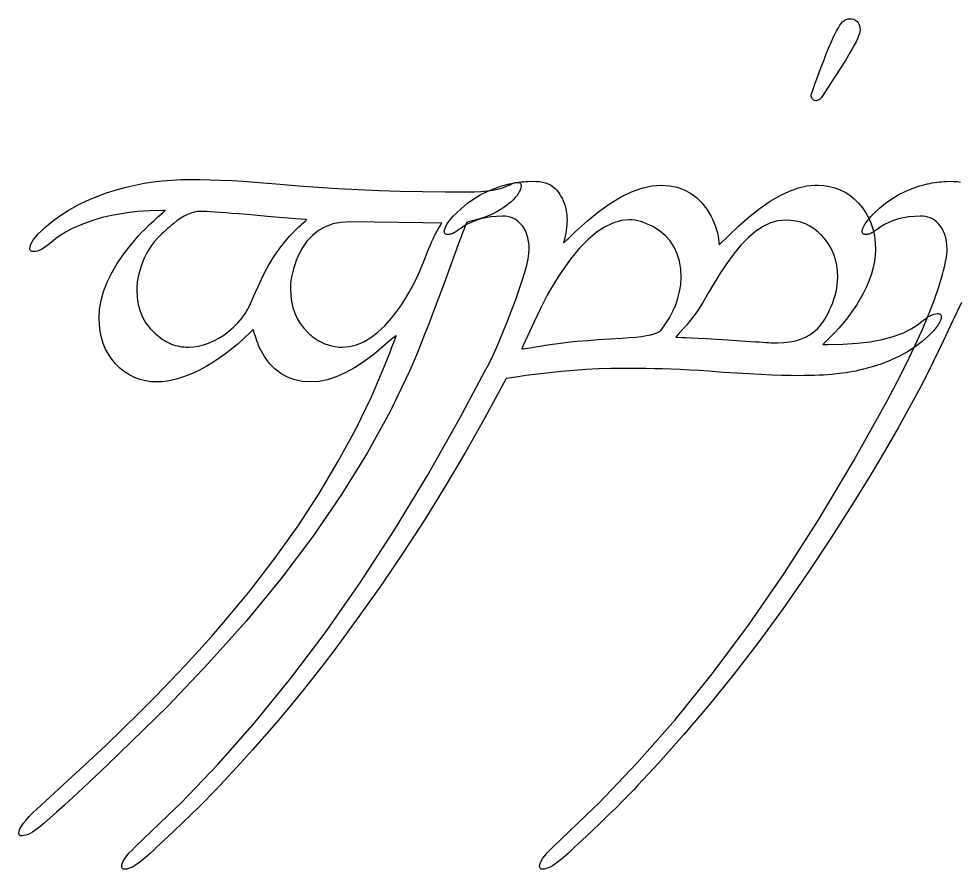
# Model space of a CAD drawing. Extents: x -35 to 35, y -2.4 to 2.4.
# Drawn here: x -9.947 to -5.605, y -2.443 to 1.486 of the extents above; entities that cross this region are included whole.
import ezdxf

# ---------------------------------------------------------------- set-up
doc = ezdxf.new("R2010")
doc.units = 0
doc.layers.add('INSCRIPTION', color=7, linetype='CONTINUOUS')

msp = doc.modelspace()

# ---------------------------------------------------------------- linework, layer by layer
at = {"layer": 'INSCRIPTION'}
for points in [[(-6.2634, 1.1071), (-6.2679, 1.1086), (-6.2718, 1.1107), (-6.2753, 1.1132), (-6.2782, 1.1164), (-6.2806, 1.12), (-6.2824, 1.1242), (-6.2837, 1.129), (-6.2845, 1.1342), (-6.2749, 1.1616), (-6.2651, 1.1888), (-6.2553, 1.216), (-6.2453, 1.2431), (-6.2351, 1.27), (-6.2249, 1.2969), (-6.2145, 1.3237), (-6.204, 1.3504), (-6.1938, 1.3743), (-6.1841, 1.3957), (-6.175, 1.4147), (-6.1666, 1.4311), (-6.1587, 1.4451), (-6.1514, 1.4566), (-6.1448, 1.4656), (-6.1387, 1.4721), (-6.1348, 1.4754), (-6.1309, 1.4782), (-6.1268, 1.4807), (-6.1226, 1.4826), (-6.1183, 1.4842), (-6.1138, 1.4853), (-6.1092, 1.4859), (-6.1045, 1.4862), (-6.0966, 1.4856), (-6.0893, 1.4841), (-6.0829, 1.4816), (-6.0771, 1.4781), (-6.072, 1.4736), (-6.0677, 1.4681), (-6.0641, 1.4615), (-6.0613, 1.454), (-6.0605, 1.4517), (-6.0599, 1.4494), (-6.0594, 1.447), (-6.059, 1.4447), (-6.0587, 1.4423), (-6.0584, 1.4398), (-6.0583, 1.4374), (-6.0582, 1.4349), (-6.059, 1.427), (-6.0612, 1.4177), (-6.0649, 1.4067), (-6.07, 1.3941), (-6.0767, 1.38), (-6.0848, 1.3644), (-6.0944, 1.3471), (-6.1055, 1.3283), (-6.1256, 1.2941), (-6.195, 1.1875), (-6.2332, 1.1272), (-6.237, 1.1225), (-6.2407, 1.1184), (-6.2445, 1.1149), (-6.2483, 1.1121), (-6.252, 1.1099), (-6.2558, 1.1083), (-6.2596, 1.1074), (-6.2634, 1.1071)], [(-9.8953, 0.4253), (-9.8942, 0.4343), (-9.8909, 0.4442), (-9.8855, 0.4549), (-9.8779, 0.4666), (-9.8682, 0.4791), (-9.8563, 0.4925), (-9.8422, 0.5067), (-9.8259, 0.5219), (-9.7925, 0.5499), (-9.7566, 0.5762), (-9.7183, 0.6008), (-9.6776, 0.6237), (-9.6344, 0.6448), (-9.5887, 0.6642), (-9.5406, 0.6819), (-9.4901, 0.6978), (-9.4498, 0.7087), (-9.4091, 0.7181), (-9.3677, 0.726), (-9.3259, 0.7325), (-9.2835, 0.7376), (-9.2406, 0.7412), (-9.1972, 0.7434), (-9.1532, 0.7441), (-9.1085, 0.7437), (-9.0617, 0.7427), (-9.0129, 0.741), (-8.9622, 0.7386), (-8.9094, 0.7354), (-8.8546, 0.7316), (-8.7978, 0.7271), (-8.7389, 0.722), (-8.6527, 0.7144), (-8.5638, 0.7077), (-8.4723, 0.7019), (-8.3782, 0.6971), (-8.2815, 0.6931), (-8.1822, 0.6901), (-8.0803, 0.688), (-7.9758, 0.6868), (-7.9632, 0.6868), (-7.9505, 0.6868), (-7.9378, 0.6868), (-7.925, 0.6868), (-7.9121, 0.6868), (-7.8992, 0.6868), (-7.8862, 0.6868), (-7.8732, 0.6868), (-7.8405, 0.6873), (-7.8102, 0.6887), (-7.7824, 0.6912), (-7.7571, 0.6946), (-7.7341, 0.6989), (-7.7137, 0.7043), (-7.6957, 0.7106), (-7.6801, 0.7179), (-7.6747, 0.7208), (-7.6694, 0.7232), (-7.6644, 0.7253), (-7.6595, 0.727), (-7.6548, 0.7283), (-7.6503, 0.7293), (-7.646, 0.7298), (-7.6419, 0.73), (-7.6379, 0.7298), (-7.6344, 0.7291), (-7.6315, 0.7279), (-7.6291, 0.7262), (-7.6272, 0.7241), (-7.6259, 0.7215), (-7.6251, 0.7185), (-7.6248, 0.7149), (-7.6256, 0.7067), (-7.6278, 0.6981), (-7.6316, 0.6892), (-7.6369, 0.68), (-7.6437, 0.6704), (-7.652, 0.6604), (-7.6618, 0.6501), (-7.6731, 0.6395), (-7.693, 0.6231), (-7.7144, 0.6081), (-7.7373, 0.5944), (-7.7618, 0.5822), (-7.7879, 0.5713), (-7.8154, 0.5618), (-7.8445, 0.5537), (-7.8752, 0.547), (-7.8764, 0.545), (-7.8785, 0.5404), (-7.8814, 0.5333), (-7.8853, 0.5236), (-7.89, 0.5114), (-7.8956, 0.4967), (-7.902, 0.4794), (-7.9094, 0.4595), (-7.9828, 0.2604), (-8.0066, 0.1959), (-8.0292, 0.1356), (-8.0506, 0.0794), (-8.0708, 0.0274), (-8.0898, -0.0204), (-8.1076, -0.064), (-8.1242, -0.1035), (-8.1397, -0.1388), (-8.2308, -0.3291), (-8.3359, -0.5204), (-8.4548, -0.7127), (-8.5876, -0.906), (-8.7343, -1.1003), (-8.8949, -1.2956), (-9.0694, -1.4919), (-9.2578, -1.6893), (-9.5383, -1.9628), (-9.5953, -2.0165), (-9.6472, -2.0651), (-9.6939, -2.1085), (-9.7354, -2.1468), (-9.7718, -2.1799), (-9.803, -2.2079), (-9.8291, -2.2307), (-9.85, -2.2483), (-9.8616, -2.2573), (-9.8728, -2.2652), (-9.8836, -2.272), (-9.894, -2.2777), (-9.904, -2.2823), (-9.9136, -2.2859), (-9.9227, -2.2883), (-9.9315, -2.2896), (-9.935, -2.2894), (-9.9381, -2.2887), (-9.9407, -2.2877), (-9.9428, -2.2863), (-9.9444, -2.2845), (-9.9456, -2.2822), (-9.9463, -2.2796), (-9.9466, -2.2765), (-9.9452, -2.267), (-9.9412, -2.2563), (-9.9345, -2.2443), (-9.9252, -2.231), (-9.9132, -2.2164), (-9.8985, -2.2005), (-9.8811, -2.1833), (-9.8611, -2.1649), (-9.5444, -1.8713), (-9.4641, -1.7937), (-9.3873, -1.718), (-9.3139, -1.6442), (-9.244, -1.5721), (-9.1774, -1.5019), (-9.1143, -1.4335), (-9.0546, -1.3669), (-8.9984, -1.3021), (-8.8759, -1.1538), (-8.7618, -1.0052), (-8.656, -0.8565), (-8.5587, -0.7076), (-8.4698, -0.5586), (-8.3892, -0.4094), (-8.317, -0.2601), (-8.2533, -0.1106), (-8.2413, -0.0802), (-8.2308, -0.0537), (-8.222, -0.0311), (-8.2148, -0.0126), (-8.2092, 0.002), (-8.2052, 0.0127), (-8.2028, 0.0194), (-8.202, 0.0221), (-8.2035, 0.0214), (-8.2066, 0.0192), (-8.2112, 0.0156), (-8.2173, 0.0106), (-8.225, 0.0041), (-8.2342, -0.0039), (-8.245, -0.0133), (-8.2573, -0.0241), (-8.3044, -0.0635), (-8.3501, -0.0976), (-8.3945, -0.1265), (-8.4375, -0.1501), (-8.4792, -0.1684), (-8.5195, -0.1816), (-8.5585, -0.1894), (-8.5962, -0.1921), (-8.635, -0.1896), (-8.6712, -0.1824), (-8.7047, -0.1704), (-8.7354, -0.1536), (-8.7635, -0.132), (-8.7888, -0.1055), (-8.8115, -0.0743), (-8.8314, -0.0382), (-8.835, -0.0307), (-8.8387, -0.0221), (-8.8424, -0.0126), (-8.8463, -0.002), (-8.8502, 0.0096), (-8.8543, 0.0221), (-8.8584, 0.0357), (-8.8626, 0.0503), (-8.8777, 0.0362), (-8.9051, 0.0097), (-8.9331, -0.0153), (-8.9616, -0.039), (-8.9906, -0.0613), (-9.0201, -0.0823), (-9.0502, -0.1018), (-9.0808, -0.12), (-9.112, -0.1368), (-9.1383, -0.1497), (-9.1641, -0.1609), (-9.1892, -0.1705), (-9.2138, -0.1782), (-9.2378, -0.1843), (-9.2611, -0.1886), (-9.2839, -0.1912), (-9.3061, -0.1921), (-9.3341, -0.1907), (-9.3611, -0.1868), (-9.3869, -0.1803), (-9.4116, -0.1712), (-9.4352, -0.1595), (-9.4576, -0.1451), (-9.4789, -0.1282), (-9.4991, -0.1086), (-9.517, -0.087), (-9.5325, -0.0641), (-9.5457, -0.0398), (-9.5564, -0.0141), (-9.5648, 0.013), (-9.5708, 0.0415), (-9.5743, 0.0713), (-9.5755, 0.1026), (-9.5732, 0.1433), (-9.5662, 0.1847), (-9.5545, 0.2267), (-9.5381, 0.2692), (-9.517, 0.3124), (-9.4913, 0.3561), (-9.4608, 0.4005), (-9.4257, 0.4454), (-9.4103, 0.4635), (-9.3942, 0.4815), (-9.3773, 0.4995), (-9.3598, 0.5173), (-9.3417, 0.5352), (-9.3228, 0.5529), (-9.3032, 0.5706), (-9.2829, 0.5882), (-9.2803, 0.5908), (-9.278, 0.5931), (-9.2759, 0.595), (-9.2741, 0.5965), (-9.2726, 0.5977), (-9.2714, 0.5986), (-9.2705, 0.5991), (-9.2699, 0.5993), (-9.27, 0.5995), (-9.2704, 0.5997), (-9.271, 0.5999), (-9.2719, 0.6), (-9.273, 0.6002), (-9.2744, 0.6002), (-9.276, 0.6003), (-9.2779, 0.6003), (-9.3397, 0.599), (-9.3989, 0.5951), (-9.4554, 0.5886), (-9.5094, 0.5794), (-9.5608, 0.5677), (-9.6095, 0.5533), (-9.6557, 0.5364), (-9.6992, 0.5168), (-9.7133, 0.5097), (-9.7269, 0.5022), (-9.7401, 0.4944), (-9.7528, 0.4864), (-9.765, 0.4781), (-9.7767, 0.4695), (-9.788, 0.4606), (-9.7988, 0.4515), (-9.8103, 0.4418), (-9.8214, 0.4334), (-9.8321, 0.4264), (-9.8422, 0.4206), (-9.8519, 0.416), (-9.8612, 0.4128), (-9.8699, 0.4109), (-9.8782, 0.4103), (-9.8822, 0.4105), (-9.8857, 0.4112), (-9.8886, 0.4124), (-9.891, 0.414), (-9.8929, 0.4161), (-9.8942, 0.4187), (-9.895, 0.4218), (-9.8953, 0.4253)], [(-7.9798, 0.5028), (-7.9789, 0.5105), (-7.9764, 0.519), (-7.9721, 0.5283), (-7.9662, 0.5385), (-7.9586, 0.5494), (-7.9492, 0.5612), (-7.9382, 0.5738), (-7.9255, 0.5872), (-7.8996, 0.6118), (-7.8723, 0.6342), (-7.8436, 0.6544), (-7.8134, 0.6724), (-7.7817, 0.6883), (-7.7486, 0.702), (-7.7141, 0.7136), (-7.6781, 0.723), (-7.6675, 0.7254), (-7.6569, 0.7275), (-7.6462, 0.7294), (-7.6354, 0.731), (-7.6245, 0.7324), (-7.6136, 0.7335), (-7.6027, 0.7344), (-7.5916, 0.735), (-7.5732, 0.7356), (-7.556, 0.7351), (-7.5401, 0.7337), (-7.5255, 0.7313), (-7.5122, 0.7279), (-7.5002, 0.7235), (-7.4895, 0.7182), (-7.48, 0.7119), (-7.4738, 0.7071), (-7.4678, 0.7017), (-7.462, 0.6956), (-7.4564, 0.689), (-7.451, 0.6818), (-7.4457, 0.674), (-7.4407, 0.6656), (-7.4358, 0.6566), (-7.4304, 0.6453), (-7.4257, 0.6337), (-7.4217, 0.6216), (-7.4184, 0.6091), (-7.4159, 0.5962), (-7.4141, 0.5829), (-7.413, 0.5692), (-7.4127, 0.555), (-7.4129, 0.5442), (-7.4137, 0.5328), (-7.4149, 0.5208), (-7.4167, 0.5083), (-7.4189, 0.4952), (-7.4217, 0.4815), (-7.425, 0.4673), (-7.4288, 0.4525), (-7.4288, 0.4515), (-7.4274, 0.4523), (-7.4245, 0.4547), (-7.42, 0.4587), (-7.4139, 0.4643), (-7.4062, 0.4715), (-7.3969, 0.4803), (-7.386, 0.4907), (-7.3734, 0.5028), (-7.3184, 0.553), (-7.265, 0.5965), (-7.2131, 0.6333), (-7.1628, 0.6634), (-7.1141, 0.6868), (-7.0669, 0.7035), (-7.0213, 0.7136), (-6.9773, 0.7169), (-6.9394, 0.7147), (-6.9041, 0.7079), (-6.8714, 0.6966), (-6.8413, 0.6807), (-6.8138, 0.6604), (-6.7889, 0.6355), (-6.7667, 0.6061), (-6.747, 0.5721), (-6.7394, 0.5566), (-6.7327, 0.5413), (-6.7268, 0.5262), (-6.7219, 0.5113), (-6.7178, 0.4966), (-6.7146, 0.482), (-6.7123, 0.4677), (-6.7108, 0.4535), (-6.7106, 0.4509), (-6.7103, 0.4486), (-6.7101, 0.4467), (-6.7098, 0.4452), (-6.7096, 0.444), (-6.7093, 0.4431), (-6.7091, 0.4426), (-6.7088, 0.4424), (-6.6203, 0.5279), (-6.5695, 0.5722), (-6.5205, 0.6106), (-6.4734, 0.6431), (-6.4283, 0.6697), (-6.385, 0.6903), (-6.3435, 0.7051), (-6.304, 0.714), (-6.2664, 0.7169), (-6.2523, 0.7169), (-6.2254, 0.7156), (-6.1995, 0.7118), (-6.1746, 0.7053), (-6.1507, 0.6963), (-6.1279, 0.6847), (-6.106, 0.6706), (-6.0851, 0.6538), (-6.0653, 0.6345), (-6.0469, 0.6126), (-6.031, 0.5894), (-6.0175, 0.5646), (-6.0064, 0.5385), (-5.9979, 0.5108), (-5.9917, 0.4818), (-5.9881, 0.4513), (-5.9868, 0.4193), (-5.988, 0.3925), (-5.9916, 0.3651), (-5.9974, 0.3369), (-6.0057, 0.3079), (-6.0163, 0.2783), (-6.0293, 0.2479), (-6.0446, 0.2168), (-6.0623, 0.185), (-6.0755, 0.1632), (-6.0898, 0.1417), (-6.105, 0.1203), (-6.1211, 0.099), (-6.1381, 0.078), (-6.1561, 0.0572), (-6.1751, 0.0365), (-6.195, 0.0161), (-6.2302, -0.0191), (-6.2211, -0.0191), (-6.2203, -0.0191), (-6.2192, -0.0191), (-6.218, -0.0191), (-6.2166, -0.0191), (-6.215, -0.0191), (-6.2132, -0.0191), (-6.2112, -0.0191), (-6.2091, -0.0191), (-6.1378, -0.0176), (-6.0719, -0.0132), (-6.0112, -0.0058), (-5.9559, 0.0045), (-5.9059, 0.0178), (-5.8612, 0.0341), (-5.8218, 0.0533), (-5.7877, 0.0754), (-5.7767, 0.0845), (-5.7656, 0.0937), (-5.7549, 0.1016), (-5.7447, 0.1084), (-5.735, 0.1139), (-5.7256, 0.1182), (-5.7167, 0.1212), (-5.7083, 0.1231), (-5.7003, 0.1237), (-5.6962, 0.1237), (-5.6932, 0.1235), (-5.6905, 0.1228), (-5.6883, 0.1217), (-5.6864, 0.1202), (-5.685, 0.1182), (-5.684, 0.1158), (-5.6834, 0.1129), (-5.6832, 0.1096), (-5.6841, 0.1012), (-5.6868, 0.092), (-5.6914, 0.0821), (-5.6978, 0.0714), (-5.706, 0.06), (-5.716, 0.0478), (-5.7278, 0.0348), (-5.7415, 0.0211), (-5.7716, -0.0053), (-5.8041, -0.0297), (-5.839, -0.0522), (-5.8762, -0.0726), (-5.9159, -0.0911), (-5.9579, -0.1077), (-6.0024, -0.1222), (-6.0492, -0.1347), (-6.0636, -0.1381), (-6.0781, -0.1413), (-6.0927, -0.1442), (-6.1075, -0.1468), (-6.1224, -0.1492), (-6.1374, -0.1513), (-6.1526, -0.1532), (-6.1678, -0.1548), (-6.187, -0.1567), (-6.2067, -0.1584), (-6.2271, -0.1598), (-6.248, -0.1609), (-6.2696, -0.1618), (-6.2917, -0.1624), (-6.3144, -0.1628), (-6.3378, -0.1629), (-6.3767, -0.1626), (-6.4194, -0.1616), (-6.466, -0.1601), (-6.5165, -0.1579), (-6.5708, -0.155), (-6.6291, -0.1516), (-6.6911, -0.1475), (-6.7571, -0.1428), (-6.8022, -0.1397), (-6.8462, -0.1371), (-6.8891, -0.1348), (-6.9308, -0.133), (-6.9713, -0.1315), (-7.0106, -0.1305), (-7.0488, -0.1299), (-7.0859, -0.1297), (-7.2106, -0.1297), (-7.2679, -0.1319), (-7.3249, -0.1349), (-7.3814, -0.1388), (-7.4376, -0.1435), (-7.4933, -0.1491), (-7.5486, -0.1555), (-7.6035, -0.1628), (-7.658, -0.1709), (-7.6942, -0.176), (-7.7053, -0.1961), (-7.792, -0.3571), (-7.8816, -0.5159), (-7.9742, -0.6725), (-8.0698, -0.8268), (-8.1683, -0.9789), (-8.2697, -1.1288), (-8.3742, -1.2764), (-8.4815, -1.4218), (-8.5359, -1.4932), (-8.5905, -1.5633), (-8.6453, -1.6319), (-8.7002, -1.6991), (-8.7554, -1.7649), (-8.8107, -1.8292), (-8.8662, -1.8922), (-8.9219, -1.9537), (-9.0165, -2.0553), (-9.0359, -2.0762), (-9.059, -2.1002), (-9.0858, -2.1273), (-9.1163, -2.1576), (-9.1504, -2.1909), (-9.1882, -2.2274), (-9.2297, -2.267), (-9.2749, -2.3097), (-9.293, -2.3267), (-9.3096, -2.3423), (-9.3247, -2.3563), (-9.3382, -2.3687), (-9.3503, -2.3797), (-9.3609, -2.389), (-9.3699, -2.3969), (-9.3774, -2.4032), (-9.3894, -2.4126), (-9.4008, -2.4208), (-9.4116, -2.4277), (-9.4217, -2.4333), (-9.4312, -2.4377), (-9.44, -2.4409), (-9.4483, -2.4428), (-9.4559, -2.4434), (-9.4594, -2.4432), (-9.4625, -2.4425), (-9.4651, -2.4414), (-9.4672, -2.4399), (-9.4688, -2.4379), (-9.47, -2.4355), (-9.4707, -2.4326), (-9.471, -2.4293), (-9.47, -2.4218), (-9.4671, -2.4132), (-9.4622, -2.4035), (-9.4554, -2.3929), (-9.4466, -2.3812), (-9.4359, -2.3684), (-9.4232, -2.3547), (-9.4086, -2.3398), (-9.2216, -2.1609), (-9.1975, -2.1377), (-9.0249, -1.9575), (-8.8555, -1.7652), (-8.6894, -1.561), (-8.5265, -1.3446), (-8.3669, -1.1163), (-8.2105, -0.8759), (-8.0573, -0.6234), (-7.9074, -0.359), (-7.7938, -0.1448), (-7.7815, -0.1232), (-7.7682, -0.0977), (-7.7541, -0.0683), (-7.739, -0.0349), (-7.7229, 0.0023), (-7.7059, 0.0436), (-7.688, 0.0887), (-7.6691, 0.1378), (-7.65, 0.1886), (-7.6334, 0.2351), (-7.6194, 0.2772), (-7.608, 0.315), (-7.5991, 0.3484), (-7.5927, 0.3774), (-7.5889, 0.402), (-7.5876, 0.4223), (-7.5883, 0.4404), (-7.5902, 0.4576), (-7.5934, 0.4739), (-7.5979, 0.4892), (-7.6037, 0.5035), (-7.6108, 0.517), (-7.6192, 0.5294), (-7.6288, 0.541), (-7.6372, 0.5487), (-7.6461, 0.5555), (-7.6555, 0.5612), (-7.6656, 0.5659), (-7.6761, 0.5695), (-7.6873, 0.5721), (-7.699, 0.5736), (-7.7113, 0.5741), (-7.7382, 0.5733), (-7.764, 0.5709), (-7.7887, 0.5669), (-7.8124, 0.5613), (-7.8349, 0.5541), (-7.8565, 0.5453), (-7.8769, 0.5349), (-7.8963, 0.5229), (-7.9059, 0.5162), (-7.9146, 0.5104), (-7.9224, 0.5053), (-7.9292, 0.501), (-7.9352, 0.4975), (-7.9402, 0.4948), (-7.9444, 0.4928), (-7.9476, 0.4917), (-7.9496, 0.4912), (-7.9516, 0.4908), (-7.9536, 0.4905), (-7.9556, 0.4902), (-7.9577, 0.49), (-7.9597, 0.4898), (-7.9617, 0.4897), (-7.9637, 0.4897), (-7.9675, 0.4899), (-7.9707, 0.4905), (-7.9735, 0.4915), (-7.9758, 0.493), (-7.9775, 0.4948), (-7.9788, 0.497), (-7.9795, 0.4997), (-7.9798, 0.5028)], [(-8.6173, 0.5581), (-8.625, 0.5585), (-8.6417, 0.5597), (-8.6672, 0.5617), (-8.7017, 0.5646), (-8.7452, 0.5683), (-8.7975, 0.5728), (-8.8588, 0.5781), (-8.929, 0.5842), (-8.9608, 0.587), (-8.9898, 0.5895), (-9.0159, 0.5916), (-9.0393, 0.5933), (-9.0599, 0.5946), (-9.0777, 0.5955), (-9.0927, 0.5961), (-9.1049, 0.5963), (-9.1201, 0.5954), (-9.1354, 0.5928), (-9.1509, 0.5885), (-9.1665, 0.5824), (-9.1823, 0.5747), (-9.1983, 0.5652), (-9.2144, 0.5539), (-9.2306, 0.541), (-9.2345, 0.5378), (-9.2391, 0.534), (-9.2444, 0.5294), (-9.2505, 0.5241), (-9.2573, 0.5181), (-9.2648, 0.5114), (-9.273, 0.5039), (-9.2819, 0.4957), (-9.303, 0.4752), (-9.3221, 0.4533), (-9.3392, 0.4301), (-9.3543, 0.4055), (-9.3674, 0.3795), (-9.3784, 0.3522), (-9.3875, 0.3236), (-9.3945, 0.2936), (-9.3962, 0.2858), (-9.3976, 0.2781), (-9.3988, 0.2704), (-9.3998, 0.2627), (-9.4006, 0.255), (-9.4011, 0.2474), (-9.4015, 0.2398), (-9.4016, 0.2323), (-9.3999, 0.198), (-9.3947, 0.1657), (-9.3862, 0.1353), (-9.3742, 0.1068), (-9.3588, 0.0803), (-9.3399, 0.0556), (-9.3177, 0.0329), (-9.292, 0.0121), (-9.2855, 0.0074), (-9.279, 0.0031), (-9.2725, -0.001), (-9.2661, -0.0048), (-9.2597, -0.0083), (-9.2533, -0.0115), (-9.247, -0.0144), (-9.2407, -0.0171), (-9.2313, -0.0204), (-9.2218, -0.0233), (-9.2122, -0.0257), (-9.2025, -0.0277), (-9.1926, -0.0292), (-9.1826, -0.0303), (-9.1725, -0.031), (-9.1623, -0.0312), (-9.1389, -0.03), (-9.1156, -0.0266), (-9.0923, -0.0208), (-9.069, -0.0128), (-9.0458, -0.0025), (-9.0226, 0.0101), (-8.9994, 0.025), (-8.9762, 0.0422), (-8.9647, 0.0519), (-8.9536, 0.0619), (-8.9431, 0.0722), (-8.933, 0.0827), (-8.9235, 0.0935), (-8.9144, 0.1046), (-8.9059, 0.116), (-8.8978, 0.1277), (-8.8934, 0.1351), (-8.8882, 0.1447), (-8.8822, 0.1566), (-8.8754, 0.1707), (-8.8679, 0.187), (-8.8595, 0.2056), (-8.8504, 0.2264), (-8.8405, 0.2494), (-8.8252, 0.2831), (-8.8091, 0.3155), (-8.7922, 0.3466), (-8.7744, 0.3763), (-8.7557, 0.4047), (-8.7362, 0.4317), (-8.7159, 0.4573), (-8.6947, 0.4816), (-8.6866, 0.4904), (-8.6782, 0.4991), (-8.6697, 0.5078), (-8.661, 0.5163), (-8.6521, 0.5248), (-8.643, 0.5333), (-8.6338, 0.5417), (-8.6243, 0.55), (-8.6224, 0.5517), (-8.6208, 0.5532), (-8.6194, 0.5544), (-8.6183, 0.5555), (-8.6174, 0.5565), (-8.6168, 0.5572), (-8.6164, 0.5577), (-8.6163, 0.5581), (-8.6173, 0.5581)], [(-8.4172, 0.548), (-8.4576, 0.5455), (-8.4951, 0.538), (-8.5295, 0.5255), (-8.561, 0.508), (-8.5894, 0.4856), (-8.6148, 0.4581), (-8.6371, 0.4256), (-8.6565, 0.3881), (-8.6645, 0.3689), (-8.6714, 0.3497), (-8.6773, 0.3308), (-8.6821, 0.312), (-8.6859, 0.2933), (-8.6885, 0.2748), (-8.6901, 0.2565), (-8.6907, 0.2383), (-8.6894, 0.2083), (-8.6856, 0.1797), (-8.6794, 0.1524), (-8.6706, 0.1264), (-8.6593, 0.1019), (-8.6454, 0.0786), (-8.6291, 0.0567), (-8.6102, 0.0362), (-8.6064, 0.0325), (-8.6025, 0.0288), (-8.5985, 0.0253), (-8.5944, 0.0219), (-8.5902, 0.0185), (-8.5859, 0.0153), (-8.5815, 0.0121), (-8.5771, 0.009), (-8.5623, -0.0004), (-8.5473, -0.0085), (-8.532, -0.0155), (-8.5165, -0.0211), (-8.5006, -0.0255), (-8.4845, -0.0287), (-8.4681, -0.0305), (-8.4514, -0.0312), (-8.4181, -0.0284), (-8.385, -0.0202), (-8.3522, -0.0064), (-8.3196, 0.0128), (-8.2873, 0.0376), (-8.2553, 0.0678), (-8.2235, 0.1036), (-8.1919, 0.1448), (-8.1752, 0.1691), (-8.1591, 0.1942), (-8.1436, 0.2201), (-8.1288, 0.2469), (-8.1147, 0.2744), (-8.1013, 0.3028), (-8.0884, 0.332), (-8.0763, 0.362), (-8.0671, 0.3853), (-8.0586, 0.4064), (-8.0509, 0.4254), (-8.0439, 0.4422), (-8.0376, 0.4568), (-8.032, 0.4693), (-8.0271, 0.4796), (-8.023, 0.4877), (-8.0194, 0.4947), (-8.0157, 0.5016), (-8.0119, 0.5085), (-8.0079, 0.5153), (-8.0038, 0.5221), (-7.9996, 0.5288), (-7.9953, 0.5354), (-7.9908, 0.542), (-8.0793, 0.543), (-8.4172, 0.548)], [(-6.8848, 0.2886), (-6.8868, 0.3288), (-6.893, 0.366), (-6.9033, 0.4002), (-6.9177, 0.4314), (-6.9362, 0.4595), (-6.9589, 0.4847), (-6.9856, 0.5068), (-7.0165, 0.5259), (-7.0307, 0.5332), (-7.0447, 0.5395), (-7.0585, 0.5449), (-7.072, 0.5493), (-7.0854, 0.5527), (-7.0985, 0.5551), (-7.1114, 0.5566), (-7.1241, 0.5571), (-7.1622, 0.5534), (-7.2005, 0.5423), (-7.2391, 0.5238), (-7.2779, 0.498), (-7.317, 0.4648), (-7.3564, 0.4241), (-7.3959, 0.3761), (-7.4358, 0.3208), (-7.4534, 0.2939), (-7.4707, 0.2663), (-7.4875, 0.2378), (-7.5039, 0.2084), (-7.5199, 0.1782), (-7.5355, 0.1471), (-7.5507, 0.1152), (-7.5655, 0.0825), (-7.6148, -0.0241), (-7.6218, -0.0392), (-7.6208, -0.0392), (-7.6185, -0.039), (-7.6136, -0.0383), (-7.6061, -0.0372), (-7.5959, -0.0357), (-7.5832, -0.0337), (-7.5678, -0.0313), (-7.5499, -0.0284), (-7.5293, -0.0251), (-7.4927, -0.0193), (-7.4533, -0.0138), (-7.4111, -0.0087), (-7.3662, -0.004), (-7.3184, 0.0003), (-7.2678, 0.0043), (-7.2144, 0.0079), (-7.1583, 0.0111), (-7.1248, 0.0133), (-7.0949, 0.0158), (-7.0684, 0.0188), (-7.0454, 0.0221), (-7.0259, 0.0258), (-7.0099, 0.0299), (-6.9974, 0.0344), (-6.9883, 0.0392), (-6.9869, 0.04), (-6.9854, 0.0408), (-6.9841, 0.0418), (-6.9828, 0.0427), (-6.9816, 0.0438), (-6.9804, 0.0449), (-6.9793, 0.046), (-6.9783, 0.0473), (-6.9572, 0.0759), (-6.9389, 0.105), (-6.9232, 0.1345), (-6.9102, 0.1644), (-6.8998, 0.1948), (-6.8921, 0.2256), (-6.8871, 0.2569), (-6.8848, 0.2886)], [(-6.1618, 0.2926), (-6.1629, 0.3207), (-6.1663, 0.3475), (-6.172, 0.3732), (-6.1799, 0.3977), (-6.1901, 0.421), (-6.2025, 0.4431), (-6.2172, 0.464), (-6.2342, 0.4837), (-6.2518, 0.5006), (-6.2705, 0.5153), (-6.2901, 0.5278), (-6.3109, 0.538), (-6.3326, 0.5459), (-6.3554, 0.5515), (-6.3793, 0.5549), (-6.4041, 0.5561), (-6.4379, 0.5528), (-6.4718, 0.5432), (-6.5059, 0.5271), (-6.5401, 0.5045), (-6.5745, 0.4755), (-6.6091, 0.4401), (-6.6438, 0.3982), (-6.6786, 0.3499), (-6.688, 0.3359), (-6.6981, 0.3204), (-6.7088, 0.3034), (-6.7201, 0.2851), (-6.7321, 0.2652), (-6.7448, 0.244), (-6.7582, 0.2212), (-6.7722, 0.1971), (-6.7846, 0.1758), (-6.7979, 0.1548), (-6.8119, 0.134), (-6.8267, 0.1134), (-6.8423, 0.093), (-6.8587, 0.0728), (-6.8759, 0.0529), (-6.8938, 0.0332), (-6.9099, 0.0151), (-6.8807, 0.0141), (-6.8631, 0.0135), (-6.8385, 0.0124), (-6.8067, 0.0108), (-6.7679, 0.0085), (-6.722, 0.0058), (-6.669, 0.0024), (-6.609, -0.0015), (-6.5419, -0.006), (-6.5249, -0.0072), (-6.5091, -0.0082), (-6.4945, -0.0091), (-6.4811, -0.0098), (-6.4688, -0.0104), (-6.4578, -0.0107), (-6.448, -0.011), (-6.4393, -0.0111), (-6.4101, -0.01), (-6.3826, -0.007), (-6.3569, -0.0019), (-6.333, 0.0053), (-6.3109, 0.0145), (-6.2906, 0.0257), (-6.272, 0.039), (-6.2553, 0.0543), (-6.2464, 0.0643), (-6.2378, 0.075), (-6.2294, 0.0866), (-6.2214, 0.099), (-6.2136, 0.1123), (-6.2061, 0.1263), (-6.1989, 0.1412), (-6.192, 0.1569), (-6.1849, 0.1739), (-6.1788, 0.191), (-6.1736, 0.208), (-6.1693, 0.225), (-6.166, 0.2419), (-6.1637, 0.2589), (-6.1623, 0.2757), (-6.1618, 0.2926)]]:
    msp.add_lwpolyline(points, close=True, dxfattribs=at)
msp.add_lwpolyline([(-5.5892, 0.1746), (-5.6102, 0.1338), (-5.6299, 0.0915), (-5.672, -0.0005), (-5.7183, -0.0961), (-5.7689, -0.1952), (-5.8237, -0.2979), (-5.8828, -0.4041), (-5.9461, -0.5139), (-6.0136, -0.6272), (-6.0854, -0.7441), (-6.1937, -0.9143), (-6.3033, -1.0791), (-6.4144, -1.2385), (-6.5268, -1.3924), (-6.6406, -1.5409), (-6.7558, -1.6839), (-6.8724, -1.8215), (-6.9903, -1.9537), (-7.0849, -2.0553), (-7.1043, -2.0762), (-7.1274, -2.1002), (-7.1542, -2.1273), (-7.1847, -2.1576), (-7.2188, -2.1909), (-7.2566, -2.2274), (-7.2981, -2.267), (-7.3433, -2.3097), (-7.3614, -2.3267), (-7.378, -2.3423), (-7.3931, -2.3563), (-7.4066, -2.3687), (-7.4187, -2.3797), (-7.4293, -2.389), (-7.4383, -2.3969), (-7.4458, -2.4032), (-7.4578, -2.4126), (-7.4692, -2.4208), (-7.48, -2.4277), (-7.4901, -2.4333), (-7.4996, -2.4377), (-7.5084, -2.4409), (-7.5167, -2.4428), (-7.5243, -2.4434), (-7.5278, -2.4432), (-7.5309, -2.4425), (-7.5335, -2.4414), (-7.5356, -2.4399), (-7.5372, -2.4379), (-7.5384, -2.4355), (-7.5391, -2.4326), (-7.5394, -2.4293), (-7.5384, -2.4218), (-7.5355, -2.4132), (-7.5306, -2.4035), (-7.5238, -2.3929), (-7.515, -2.3812), (-7.5043, -2.3684), (-7.4916, -2.3547), (-7.477, -2.3398), (-7.29, -2.1609), (-7.2659, -2.1377), (-7.088, -1.9521), (-6.9134, -1.7531), (-6.742, -1.5408), (-6.5738, -1.3152), (-6.4089, -1.0763), (-6.2472, -0.824), (-6.0888, -0.5584), (-5.9335, -0.2795), (-5.8869, -0.1912), (-5.8444, -0.1073), (-5.8061, -0.0277), (-5.7719, 0.0475), (-5.742, 0.1184), (-5.7162, 0.1848), (-5.6946, 0.2469), (-5.6771, 0.3047), (-5.6722, 0.3226), (-5.6679, 0.3396), (-5.6643, 0.3556), (-5.6613, 0.3708), (-5.659, 0.385), (-5.6573, 0.3984), (-5.6564, 0.4108), (-5.656, 0.4223), (-5.6567, 0.4404), (-5.6586, 0.4576), (-5.6618, 0.4739), (-5.6663, 0.4892), (-5.6721, 0.5035), (-5.6792, 0.517), (-5.6876, 0.5294), (-5.6973, 0.541), (-5.7056, 0.5487), (-5.7145, 0.5555), (-5.7239, 0.5612), (-5.734, 0.5659), (-5.7445, 0.5695), (-5.7557, 0.5721), (-5.7674, 0.5736), (-5.7797, 0.5741), (-5.8066, 0.5733), (-5.8324, 0.5709), (-5.8571, 0.5669), (-5.8808, 0.5613), (-5.9034, 0.5541), (-5.9249, 0.5453), (-5.9453, 0.5349), (-5.9647, 0.5229), (-5.9743, 0.5162), (-5.983, 0.5104), (-5.9908, 0.5053), (-5.9977, 0.501), (-6.0036, 0.4975), (-6.0086, 0.4948), (-6.0128, 0.4928), (-6.016, 0.4917), (-6.018, 0.4912), (-6.02, 0.4908), (-6.022, 0.4905), (-6.024, 0.4902), (-6.0261, 0.49), (-6.0281, 0.4898), (-6.0301, 0.4897), (-6.0321, 0.4897), (-6.0359, 0.4899), (-6.0391, 0.4905), (-6.0419, 0.4915), (-6.0442, 0.493), (-6.0459, 0.4948), (-6.0472, 0.497), (-6.0479, 0.4997), (-6.0482, 0.5028), (-6.0482, 0.5028), (-6.0473, 0.5105), (-6.0448, 0.519), (-6.0405, 0.5283), (-6.0346, 0.5385), (-6.027, 0.5494), (-6.0176, 0.5612), (-6.0066, 0.5738), (-5.9939, 0.5872), (-5.968, 0.6118), (-5.9407, 0.6342), (-5.912, 0.6544), (-5.8818, 0.6724), (-5.8501, 0.6883), (-5.817, 0.702), (-5.7825, 0.7136), (-5.7465, 0.723), (-5.7359, 0.7254), (-5.7253, 0.7275), (-5.7146, 0.7294), (-5.7038, 0.731), (-5.6929, 0.7324), (-5.682, 0.7335), (-5.6711, 0.7344), (-5.66, 0.735), (-5.6416, 0.7356), (-5.6244, 0.7351), (-5.6085, 0.7337), (-5.5939, 0.7313)], dxfattribs=at)

doc.saveas('drawing.dxf')
